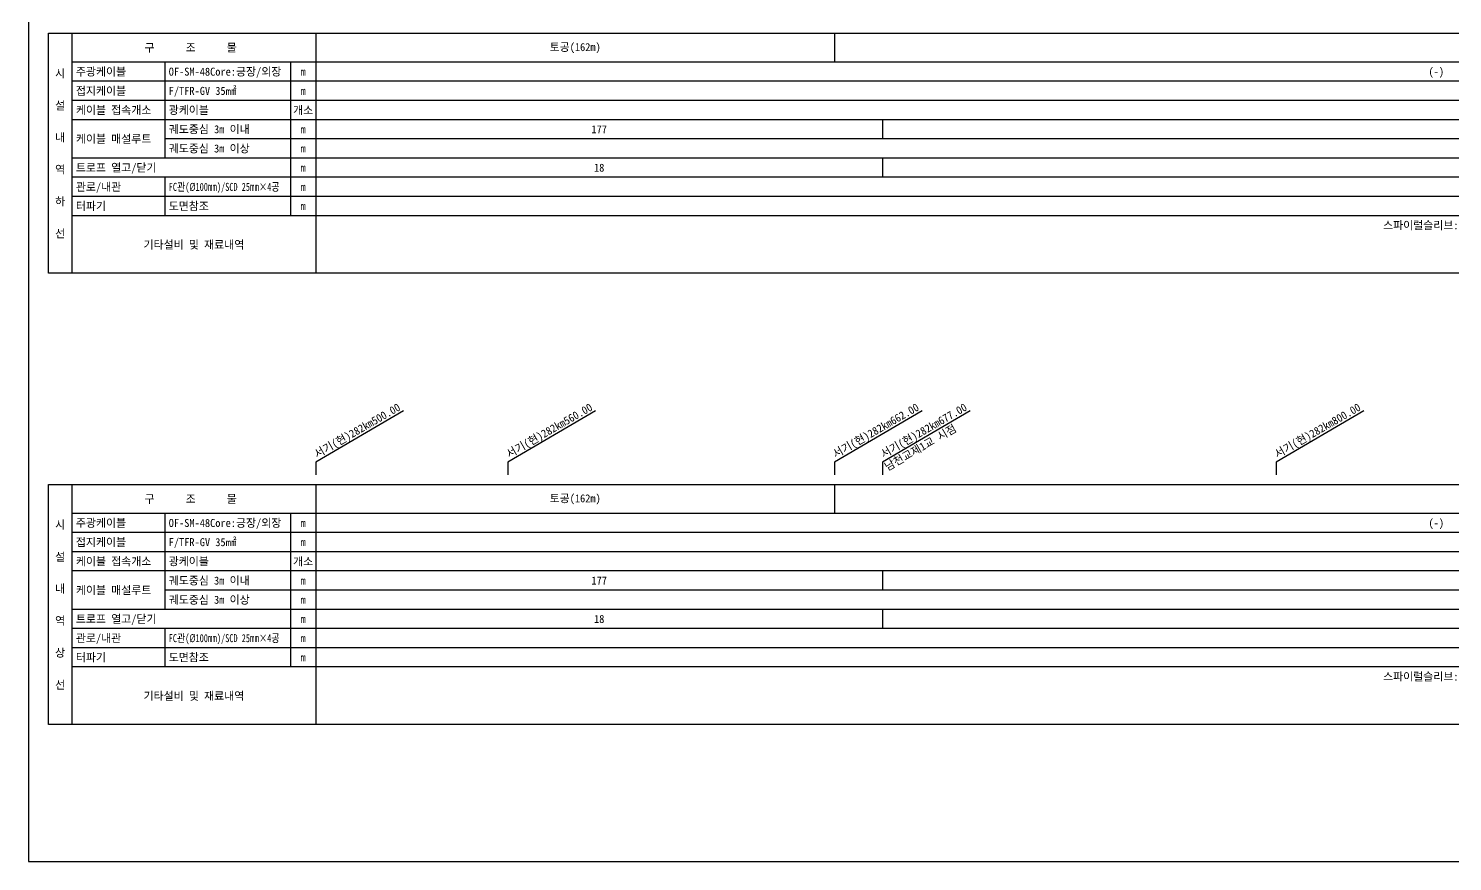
# Model space of a CAD drawing. Header units: millimetres. Extents: x 13158 to 13954, y 1103 to 1807.
# Drawn here: x 13157.9 to 13602.7, y 1103.1 to 1363.4 of the extents above; entities that cross this region are included whole.
import ezdxf
from ezdxf.enums import TextEntityAlignment as Align
from ezdxf.xclip import XClip

# ---------------------------------------------------------------- set-up
doc = ezdxf.new("R2010")
doc.units = ezdxf.units.MM
doc.header["$LTSCALE"] = 10
doc.header["$MEASUREMENT"] = 0
doc.header["$XCLIPFRAME"] = 2
for name, color, linetype in [('TT-TABL-LIN1', 4, 'Continuous'), ('TT-TABL-LIN2', 1, 'Continuous'), ('TT-TABL-TEX1', 6, 'Continuous'), ('TT-TABL-TEX2', 3, 'Continuous'), ('TZ-BASE', 253, 'Continuous'), ('TZ-LEAL', 1, 'Continuous'), ('TZ-LEAT', 3, 'Continuous')]:
    doc.layers.add(name, color=color, linetype=linetype)
doc.layers.add('TX-PAPR', color=2, linetype='Continuous', plot=False)
doc.styles.get("Standard").update_dxf_attribs({"font": 'GulimChe.ttf'})

# ---------------------------------------------------------------- blocks, each defined once
blk = doc.blocks.new('JD-DGDHG')
at = {"layer": 'TZ-BASE'}
for p, q in [((18.8, 135.96), (37.38, -213.9)), ((118.94, 135.96), (137.52, -213.9)), ((219.08, 135.96), (237.66, -213.9)), ((319.22, 135.95), (337.8, -213.91)), ((81.57, -120.77), (63.36, -52.99)), ((309.3, -49.07), (328.72, -115.7)), ((268.05, -61.9), (289.65, -129.21))]:
    blk.add_line(p, q, dxfattribs=at)
blk = doc.blocks.new('JD-경부고속하선표_190503')
at = {"layer": 'TT-TABL-LIN1'}
blk.add_lwpolyline([(2, 114), (785.58, 114), (785.58, 39), (2, 39)], close=True, dxfattribs=at)
at = {"layer": 'TT-TABL-LIN2'}
for p, q in [((85.58, 114), (85.58, 39)), ((77.58, 105), (77.58, 57))]:
    blk.add_line(p, q, dxfattribs=at)
for points in [[(9.33, 114), (9.33, 39)], [(785.58, 105), (9.33, 105)], [(38.33, 105), (38.33, 75)], [(785.58, 99), (9.33, 99)], [(785.58, 93), (9.33, 93)], [(785.58, 87), (9.33, 87)], [(785.58, 81), (38.33, 81)], [(785.58, 75), (9.33, 75)], [(785.58, 69), (9.33, 69)], [(38.33, 69), (38.33, 57)], [(785.58, 63), (9.33, 63)], [(785.58, 57), (9.33, 57)]]:
    blk.add_lwpolyline(points, dxfattribs=at)
at = {"layer": 'TT-TABL-TEX1'}
for s, p in [('구      조      물', (46.45, 109.5)), ('시', (5.66, 101.5)), ('설', (5.66, 91.5)), ('내', (5.66, 81.5)), ('역', (5.66, 71.5)), ('하', (5.66, 61.5)), ('선', (5.66, 51.5))]:
    blk.add_text(s, height=2.5, rotation=0, dxfattribs=at).set_placement(p, align=Align.MIDDLE)
at = {"layer": 'TT-TABL-TEX2'}
for s, p in [('주광케이블', (10.59, 102)), ('OF-SM-48Core:긍장/외장', (39.59, 102)), ('접지케이블', (10.59, 96)), ('F/TFR-GV 35㎟', (39.59, 96)), ('케이블 접속개소', (10.59, 90)), ('광케이블', (39.59, 90)), ('궤도중심 3m 이내', (39.59, 84)), ('케이블 매설루트', (10.59, 81)), ('궤도중심 3m 이상', (39.59, 78)), ('트로프 열고/닫기', (10.59, 72)), ('관로/내관', (10.59, 66)), ('터파기', (10.59, 60)), ('도면참조', (39.59, 60))]:
    blk.add_text(s, height=2.5, rotation=0, dxfattribs=at).set_placement(p, align=Align.MIDDLE_LEFT)
for s, p in [('m', (81.58, 102)), ('m', (81.58, 96)), ('m', (81.58, 96)), ('개소', (81.58, 90)), ('m', (81.58, 84)), ('m', (81.58, 78)), ('m', (81.58, 72)), ('m', (81.58, 66)), ('m', (81.58, 60)), ('기타설비 및 재료내역', (47.45, 48))]:
    blk.add_text(s, height=2.5, rotation=0, dxfattribs=at).set_placement(p, align=Align.MIDDLE)
at = {"layer": 'TT-TABL-TEX2', "width": 0.8}
blk.add_text('FC관(Ø100㎜)/SCD 25㎜×4공', height=2.5, rotation=0, dxfattribs=at).set_placement((39.59, 66), align=Align.MIDDLE_LEFT)
blk = doc.blocks.new('JD-경부고속상선표_190503')
at = {"layer": 'TT-TABL-LIN1'}
blk.add_lwpolyline([(2, 114), (785.58, 114), (785.58, 39), (2, 39)], close=True, dxfattribs=at)
at = {"layer": 'TT-TABL-LIN2'}
for p, q in [((85.58, 114), (85.58, 39)), ((77.58, 105), (77.58, 57))]:
    blk.add_line(p, q, dxfattribs=at)
for points in [[(9.33, 114), (9.33, 39)], [(785.58, 105), (9.33, 105)], [(38.33, 105), (38.33, 75)], [(785.58, 99), (9.33, 99)], [(785.58, 93), (9.33, 93)], [(785.58, 87), (9.33, 87)], [(785.58, 81), (38.33, 81)], [(785.58, 75), (9.33, 75)], [(785.58, 69), (9.33, 69)], [(38.33, 69), (38.33, 57)], [(785.58, 63), (9.33, 63)], [(785.58, 57), (9.33, 57)]]:
    blk.add_lwpolyline(points, dxfattribs=at)
at = {"layer": 'TT-TABL-TEX1'}
for s, p in [('구      조      물', (46.45, 109.5)), ('시', (5.66, 101.5)), ('설', (5.66, 91.5)), ('내', (5.66, 81.5)), ('역', (5.66, 71.5)), ('상', (5.66, 61.5)), ('선', (5.66, 51.5))]:
    blk.add_text(s, height=2.5, rotation=0, dxfattribs=at).set_placement(p, align=Align.MIDDLE)
at = {"layer": 'TT-TABL-TEX2'}
for s, p in [('주광케이블', (10.59, 102)), ('OF-SM-48Core:긍장/외장', (39.59, 102)), ('접지케이블', (10.59, 96)), ('F/TFR-GV 35㎟', (39.59, 96)), ('케이블 접속개소', (10.59, 90)), ('광케이블', (39.59, 90)), ('궤도중심 3m 이내', (39.59, 84)), ('케이블 매설루트', (10.59, 81)), ('궤도중심 3m 이상', (39.59, 78)), ('트로프 열고/닫기', (10.59, 72)), ('관로/내관', (10.59, 66)), ('터파기', (10.59, 60)), ('도면참조', (39.59, 60))]:
    blk.add_text(s, height=2.5, rotation=0, dxfattribs=at).set_placement(p, align=Align.MIDDLE_LEFT)
for s, p in [('m', (81.58, 102)), ('m', (81.58, 96)), ('m', (81.58, 96)), ('개소', (81.58, 90)), ('m', (81.58, 84)), ('m', (81.58, 78)), ('m', (81.58, 72)), ('m', (81.58, 66)), ('m', (81.58, 60)), ('기타설비 및 재료내역', (47.45, 48))]:
    blk.add_text(s, height=2.5, rotation=0, dxfattribs=at).set_placement(p, align=Align.MIDDLE)
at = {"layer": 'TT-TABL-TEX2', "width": 0.8}
blk.add_text('FC관(Ø100㎜)/SCD 25㎜×4공', height=2.5, rotation=0, dxfattribs=at).set_placement((39.59, 66), align=Align.MIDDLE_LEFT)

msp = doc.modelspace()

# ---------------------------------------------------------------- linework, layer by layer
at = {"layer": 'TX-PAPR'}
msp.add_lwpolyline([(13157.89, 1103.05), (13953.89, 1103.05), (13953.89, 1619.05), (13157.89, 1619.05)], close=True, dxfattribs=at)
at = {"layer": 'TZ-LEAL'}
for points in [[(13409.68, 1361.87), (13409.68, 1352.87)], [(13424.68, 1334.87), (13424.68, 1328.87)], [(13424.68, 1322.87), (13424.68, 1316.87)], [(13275.07, 1243.87), (13247.68, 1227.85), (13247.68, 1223.85)], [(13335.07, 1243.87), (13307.68, 1227.85), (13307.68, 1223.85)], [(13437.07, 1243.87), (13409.68, 1227.85), (13409.68, 1223.85)], [(13452.07, 1243.87), (13424.68, 1227.85), (13424.68, 1223.85)], [(13575.07, 1243.87), (13547.68, 1227.85), (13547.68, 1223.85)], [(13409.68, 1220.85), (13409.68, 1211.85)], [(13424.68, 1193.85), (13424.68, 1187.85)], [(13424.68, 1181.85), (13424.68, 1175.85)]]:
    msp.add_lwpolyline(points, dxfattribs=at)

# ---------------------------------------------------------------- block references
at = {"layer": 'TT-TABL-LIN2'}
for name, p in [('JD-경부고속하선표_190503', (13162.11, 1247.87)), ('JD-경부고속상선표_190503', (13162.11, 1106.85))]:
    msp.add_blockref(name, p, dxfattribs=at)
at = {"layer": 'TZ-BASE'}
ref = msp.add_blockref('JD-DGDHG', (13242.24, 1475.41), dxfattribs=at)
XClip(ref).set_block_clipping_path([(-0.0683160481, 74.9999689185), (0.0639064394, -74.9999728055), (700.0636344835, -74.3829345312), (699.9314119962, 75.6170071928)])

# ---------------------------------------------------------------- texts
at = {"layer": 'TT-TABL-TEX2'}
for p in [(13328.68, 1357.37), (13328.68, 1216.35)]:
    msp.add_text('토공(162m)', height=2.5, dxfattribs=at).set_placement(p, align=Align.MIDDLE)
for s, p in [('(-)', (13597.68, 1349.87)), ('177', (13336.18, 1331.87)), ('18', (13336.18, 1319.87)), ('스파이럴슬리브:3.4mx3', (13597.68, 1301.87)), ('(-)', (13597.68, 1208.85)), ('177', (13336.18, 1190.85)), ('18', (13336.18, 1178.85)), ('스파이럴슬리브:3.4mx3', (13597.68, 1160.85))]:
    msp.add_text(s, height=2.5, dxfattribs=at).set_placement(p, align=Align.MIDDLE_CENTER)
at = {"layer": 'TZ-LEAT'}
for s, p in [('서기(현)282km500.00', (13261.18, 1236.64)), ('서기(현)282km560.00', (13321.18, 1236.64)), ('서기(현)282km662.00', (13423.18, 1236.64)), ('서기(현)282km677.00', (13438.18, 1236.64)), ('서기(현)282km800.00', (13561.18, 1236.64))]:
    msp.add_text(s, height=2.5, rotation=30, dxfattribs=at).set_placement(p, align=Align.CENTER)
msp.add_text('남천교제1교 시점', height=2.5, rotation=30, dxfattribs=at).set_placement((13426.23, 1225.04))

doc.saveas('drawing.dxf')
